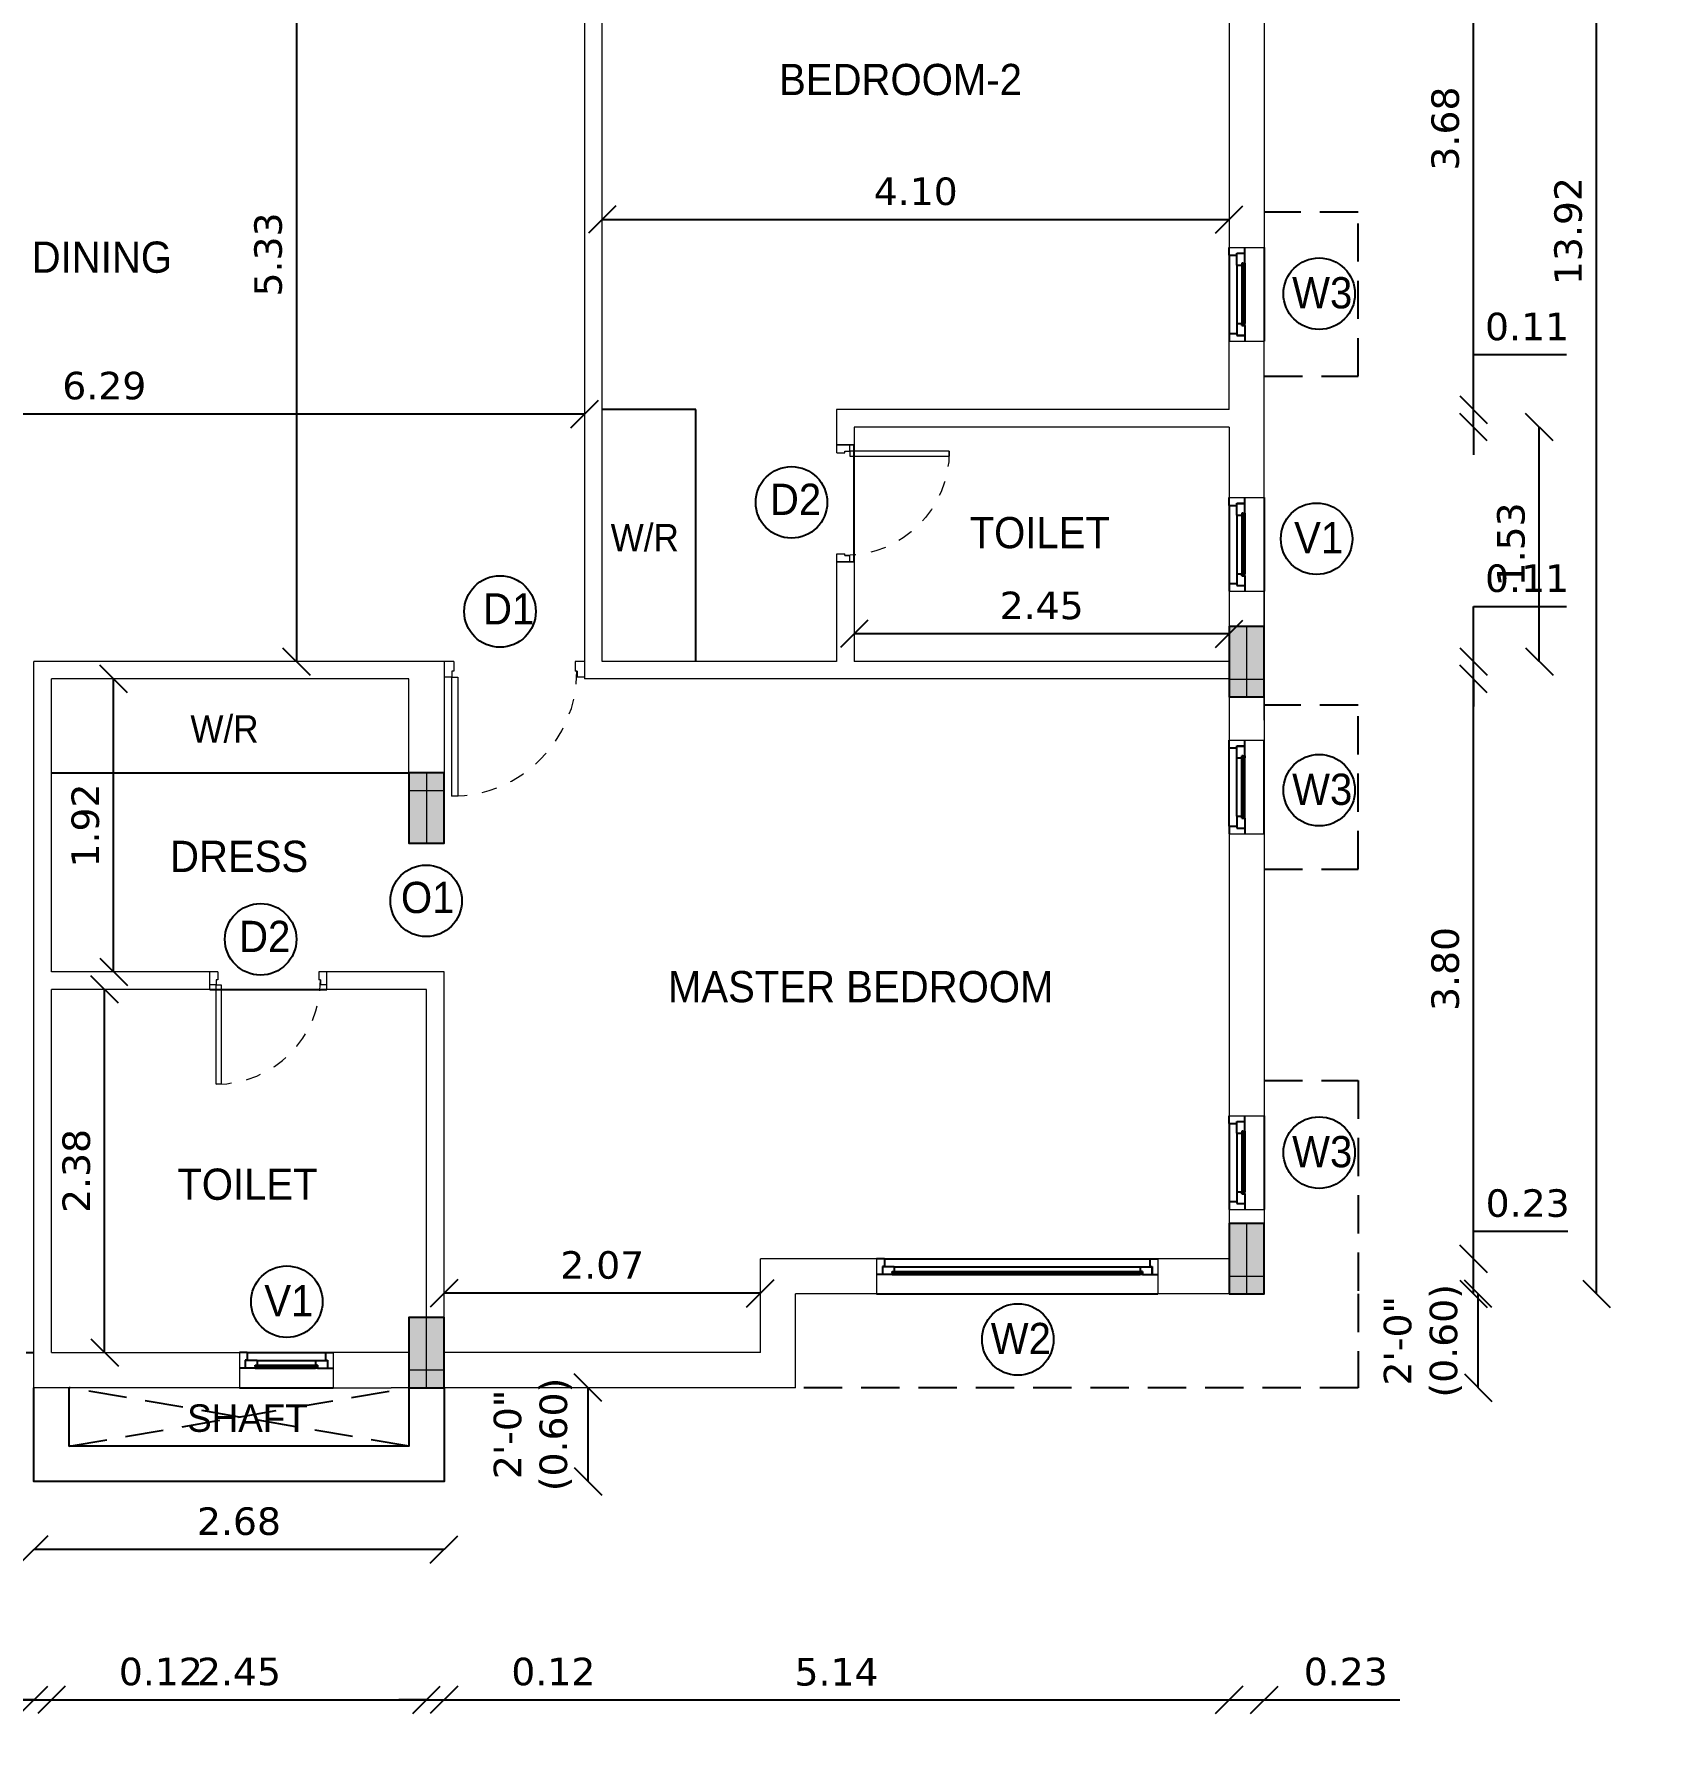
# Model space of a CAD drawing. Header units: metres. Extents: x 617 to 1370, y 693 to 852.
# Drawn here: x 1038.23 to 1048.8, y 823.65 to 834.76 of the extents above; entities that cross this region are included whole.
import ezdxf
from ezdxf.enums import TextEntityAlignment as Align

# ---------------------------------------------------------------- set-up
doc = ezdxf.new("R2010")
doc.units = ezdxf.units.M
doc.header["$MEASUREMENT"] = 0
doc.header["$PDMODE"] = 2
doc.header["$PDSIZE"] = 50
doc.linetypes.add('HIDDEN', pattern=[0.375, 0.25, -0.125])
doc.layers.get('0').update_dxf_attribs({"lineweight": 0})
doc.layers.get('Defpoints').update_dxf_attribs({"lineweight": 0})
for name, color, linetype in [('ABOVE', 250, 'HIDDEN'), ('col hat', 254, 'Continuous'), ('COLUMN', 2, 'Continuous'), ('F.COL', 5, 'Continuous'), ('I-FURN-SANITARY', 14, 'Continuous'), ('LEVEL', 40, 'Continuous'), ('RAILING', 251, 'Continuous'), ('ROOM TEXT SCH', 7, 'Continuous'), ('WIN TEXT', 7, 'Continuous'), ('window', 252, 'Continuous')]:
    doc.layers.add(name, color=color, linetype=linetype)
for name, color, linetype, lineweight in [('DOOR', 8, 'Continuous', 0), ('ED', 30, 'Continuous', 0), ('ROOM TEXT', 7, 'Continuous', 0), ('wall', 7, 'Continuous', 0)]:
    doc.layers.add(name, color=color, linetype=linetype, lineweight=lineweight)
doc.styles.get("Standard").update_dxf_attribs({"font": 'verdana.ttf', "height": 0.18})
doc.styles.add('UATEXT', font='GOTHIC.TTF')
doc.styles.add('USA TEXT', font='GOTHIC.TTF', dxfattribs={"width": 0.8})
doc.dimstyles.new('ED', dxfattribs={"dimscale": 0, "dimtxt": 0.18, "dimasz": 0.18, "dimexe": 0, "dimexo": 0, "dimgap": 0.09, "dimtad": 1, "dimtoh": 1, "dimzin": 3, "dimdsep": 46, "dimtxsty": 'Standard', "dimblk": 'OBLIQUE', "dimcen": 0.09, "dimse1": 1, "dimse2": 1, "dimclrd": 251, "dimclrt": 30, "dimadec": 0, "dimazin": 0, "dimtfac": 1, "dimtmove": 0, "dimatfit": 3, "dimldrblk": 'ARCHTICK', "dimfxl": 1, "dimtolj": 1, "dimtzin": 0, "dimarcsym": 0})

# ---------------------------------------------------------------- blocks, each defined once
blk = doc.blocks.new('VEN')
at = {"layer": 'window', "color": 252}
for p, q in [((-4, 10.53), (-4, 12)), ((-1.97, 10.53), (-4, 10.53)), ((-2, 10.5), (-4, 10.5)), ((-4, 8.02), (-4, 10.5)), ((-2, 7.5), (-2, 10.5)), ((-1.97, 10), (-1.97, 10.53)), ((0, 10), (-1.97, 10)), ((0, 10), (0, 12)), ((0, 10), (0, -10)), ((-3.23, 8.02), (-4, 8.02)), ((-3.5, 8), (-4, 8)), ((-4, 8), (-4, 7.5)), ((-3.5, 7.5), (-4, 7.5)), ((-3.5, 7.5), (-3.5, 8)), ((-3.23, 8.02), (-3.23, 7.5)), ((-2, 7.5), (-3.23, 7.5)), ((-3.5, -7.5), (-4, -7.5)), ((-4, -8), (-4, -7.5)), ((-3.5, -8), (-4, -8)), ((-4, -8.02), (-4, -10.5)), ((-3.23, -8.02), (-4, -8.02)), ((-3.5, -7.5), (-3.5, -8)), ((-3.49, -8), (-3.25, -8)), ((-2, -7.5), (-3.23, -7.5)), ((-3.23, -8.02), (-3.23, -7.5)), ((-2, -7.5), (-2, -10.5)), ((-2, -10.5), (-4, -10.5)), ((-4, -10.53), (-4, -12)), ((-1.97, -10.53), (-4, -10.53)), ((0, -10), (-1.97, -10)), ((-1.97, -10), (-1.97, -10.53)), ((0, -10), (0, -12))]:
    blk.add_line(p, q, dxfattribs=at)
at = {"layer": 'window', "color": 250}
for p, q in [((-4, 7.5), (-4, -7.5)), ((-2, 7.5), (-2, -7.5))]:
    blk.add_line(p, q, dxfattribs=at)
at = {"layer": 'window', "color": 4}
for p, q in [((-3.49, 8), (-3.49, -8)), ((-3.49, 8), (-3.25, 8)), ((-3.25, 8), (-3.25, -8))]:
    blk.add_line(p, q, dxfattribs=at)
blk = doc.blocks.new('door 3')
at = {"layer": 'DOOR', "color": 252}
for p, q in [((0, 36), (0, 33.54)), ((4, 36), (4, 34.04)), ((0, 33.54), (2.5, 33.54)), ((2.5, 34.04), (4, 34.04)), ((2.5, 34.04), (2.5, 33.54)), ((0, 2.5), (0, 0)), ((0, 2.5), (2.5, 2.5)), ((2.5, 2.5), (2.5, 2)), ((2.5, 2), (4, 2)), ((4, 2), (4, 0))]:
    blk.add_line(p, q, dxfattribs=at)
at = {"layer": 'DOOR'}
blk.add_lwpolyline([(34.54, 2), (4, 2), (4, 3.5), (34.54, 3.5)], close=True, dxfattribs=at)
at = {"layer": 'DOOR', "color": 233, "linetype": 'HIDDEN'}
blk.add_arc((2.5, 2), 32.03, 0, 90, dxfattribs=at)
blk = doc.blocks.new('A$C2E3D07F4')
at = {"layer": 'col hat'}
h = blk.add_hatch(color=256, dxfattribs=at)
h.paths.add_polyline_path([(-4.5, 0), (-9, 0), (-9, -4.5), (-4.5, -4.5)])
h.paths.add_polyline_path([(-4.5, -4.5), (0, -4.5), (0, 0), (-4.5, 0)])
h.paths.add_polyline_path([(-4.5, -18), (0, -18), (0, -4.5), (-4.5, -4.5)])
h.paths.add_polyline_path([(-4.5, -4.5), (-9, -4.5), (-9, -18), (-4.5, -18)])
at = {"layer": 'COLUMN', "linetype": 'ByBlock'}
blk.add_lwpolyline([(0, 0), (-9, 0), (-9, -18), (0, -18)], close=True, dxfattribs=at)
at = {"layer": 'Defpoints', "color": 1}
for p, q in [((-4.5, 0), (-4.5, -18)), ((-9, -4.5), (0, -4.5))]:
    blk.add_line(p, q, dxfattribs=at)
blk = doc.blocks.new('fc')
at = {"layer": 'F.COL'}
h = blk.add_hatch(color=256, dxfattribs=at)
h.paths.add_polyline_path([(-4.5, 9), (-18, 9), (-18, 4.5), (-4.5, 4.5)])
h.paths.add_polyline_path([(-4.5, 4.5), (-18, 4.5), (-18, 0), (-4.5, 0)])
h.paths.add_polyline_path([(0, 4.5), (-4.5, 4.5), (-4.5, 0), (0, 0)])
h.paths.add_polyline_path([(0, 9), (-4.5, 9), (-4.5, 4.5), (0, 4.5)])
at = {"layer": 'Defpoints', "color": 1}
for p, q in [((-4.5, 0), (-4.5, 9)), ((0, 4.5), (-18, 4.5))]:
    blk.add_line(p, q, dxfattribs=at)
at = {"layer": 'F.COL'}
blk.add_lwpolyline([(-18, 9), (-18, 0), (0, 0), (0, 9)], close=True, dxfattribs=at)
blk = doc.blocks.new('_Oblique')
at = {"color": 0, "linetype": 'ByBlock', "lineweight": -2}
blk.add_line((-0.5, -0.5), (0.5, 0.5), dxfattribs=at)
blk = doc.blocks.new('*D138')
at = {"layer": 'Defpoints', "color": 0}
for p in [(1038.232, 825.896), (1035.548, 825.283), (1038.232, 823.853)]:
    blk.add_point(p, dxfattribs=at)
at = {"layer": 'ED', "color": 251, "lineweight": -2}
blk.add_line((1035.548, 823.853), (1038.232, 823.853), dxfattribs=at)
at = {"layer": 'ED', "color": 251, "lineweight": -2, "xscale": 0.18, "yscale": 0.18, "zscale": 0.18, "rotation": 180}
blk.add_blockref('_Oblique', (1035.548, 823.853), dxfattribs=at)
at = {"layer": 'ED', "color": 251, "lineweight": -2, "xscale": 0.18, "yscale": 0.18, "zscale": 0.18}
blk.add_blockref('_Oblique', (1038.232, 823.853), dxfattribs=at)
at = {"layer": 'ED', "color": 30, "insert": (1036.89, 824.037), "char_height": 0.18, "attachment_point": 5}
blk.add_mtext('\\A1;2.68', dxfattribs=at)
blk = doc.blocks.new('_ArchTick')
at = {"color": 0, "const_width": 0.15}
blk.add_lwpolyline([(-0.5, -0.5), (0.5, 0.5)], dxfattribs=at)
blk = doc.blocks.new('*D139')
at = {"layer": 'Defpoints', "color": 0}
for p in [(1038.347, 826.126), (1038.232, 825.896), (1038.347, 823.853)]:
    blk.add_point(p, dxfattribs=at)
at = {"layer": 'ED', "color": 251, "lineweight": -2}
for p, q in [((1038.232, 823.853), (1038.052, 823.853)), ((1038.232, 823.853), (1038.347, 823.853)), ((1038.347, 823.853), (1039.416, 823.853))]:
    blk.add_line(p, q, dxfattribs=at)
at = {"layer": 'ED', "color": 251, "lineweight": -2, "xscale": 0.18, "yscale": 0.18, "zscale": 0.18}
blk.add_blockref('_Oblique', (1038.232, 823.853), dxfattribs=at)
at = {"layer": 'ED', "color": 251, "lineweight": -2, "xscale": 0.18, "yscale": 0.18, "zscale": 0.18, "rotation": 180}
blk.add_blockref('_Oblique', (1038.347, 823.853), dxfattribs=at)
at = {"layer": 'ED', "color": 30, "insert": (1039.062, 824.037), "char_height": 0.18, "attachment_point": 5}
blk.add_mtext('\\A1;0.12', dxfattribs=at)
blk = doc.blocks.new('*D140')
at = {"layer": 'Defpoints', "color": 0}
for p in [(1038.347, 826.126), (1040.8, 825.896), (1040.8, 823.853)]:
    blk.add_point(p, dxfattribs=at)
at = {"layer": 'ED', "color": 251, "lineweight": -2}
blk.add_line((1038.347, 823.853), (1040.8, 823.853), dxfattribs=at)
at = {"layer": 'ED', "color": 251, "lineweight": -2, "xscale": 0.18, "yscale": 0.18, "zscale": 0.18, "rotation": 180}
blk.add_blockref('_Oblique', (1038.347, 823.853), dxfattribs=at)
at = {"layer": 'ED', "color": 251, "lineweight": -2, "xscale": 0.18, "yscale": 0.18, "zscale": 0.18}
blk.add_blockref('_Oblique', (1040.8, 823.853), dxfattribs=at)
at = {"layer": 'ED', "color": 30, "insert": (1039.573, 824.037), "char_height": 0.18, "attachment_point": 5}
blk.add_mtext('\\A1;2.45', dxfattribs=at)
blk = doc.blocks.new('*D141')
at = {"layer": 'Defpoints', "color": 0}
for p in [(1040.8, 825.896), (1040.915, 825.896), (1040.915, 823.853)]:
    blk.add_point(p, dxfattribs=at)
at = {"layer": 'ED', "color": 251, "lineweight": -2}
for p, q in [((1040.8, 823.853), (1040.62, 823.853)), ((1040.8, 823.853), (1040.915, 823.853)), ((1040.915, 823.853), (1041.985, 823.853))]:
    blk.add_line(p, q, dxfattribs=at)
at = {"layer": 'ED', "color": 251, "lineweight": -2, "xscale": 0.18, "yscale": 0.18, "zscale": 0.18}
blk.add_blockref('_Oblique', (1040.8, 823.853), dxfattribs=at)
at = {"layer": 'ED', "color": 251, "lineweight": -2, "xscale": 0.18, "yscale": 0.18, "zscale": 0.18, "rotation": 180}
blk.add_blockref('_Oblique', (1040.915, 823.853), dxfattribs=at)
at = {"layer": 'ED', "color": 30, "insert": (1041.63, 824.037), "char_height": 0.18, "attachment_point": 5}
blk.add_mtext('\\A1;0.12', dxfattribs=at)
blk = doc.blocks.new('*D142')
at = {"layer": 'Defpoints', "color": 0}
for p in [(1046.052, 826.51), (1040.915, 825.896), (1046.052, 823.853)]:
    blk.add_point(p, dxfattribs=at)
at = {"layer": 'ED', "color": 251, "lineweight": -2}
blk.add_line((1040.915, 823.853), (1046.052, 823.853), dxfattribs=at)
at = {"layer": 'ED', "color": 251, "lineweight": -2, "xscale": 0.18, "yscale": 0.18, "zscale": 0.18, "rotation": 180}
blk.add_blockref('_Oblique', (1040.915, 823.853), dxfattribs=at)
at = {"layer": 'ED', "color": 251, "lineweight": -2, "xscale": 0.18, "yscale": 0.18, "zscale": 0.18}
blk.add_blockref('_Oblique', (1046.052, 823.853), dxfattribs=at)
at = {"layer": 'ED', "color": 30, "insert": (1043.483, 824.035), "char_height": 0.18, "attachment_point": 5}
blk.add_mtext('\\A1;5.14', dxfattribs=at)
blk = doc.blocks.new('*D143')
at = {"layer": 'Defpoints', "color": 0}
for p in [(1046.052, 826.51), (1046.282, 826.51), (1046.282, 823.853)]:
    blk.add_point(p, dxfattribs=at)
at = {"layer": 'ED', "color": 251, "lineweight": -2}
for p, q in [((1046.052, 823.853), (1046.282, 823.853)), ((1046.282, 823.853), (1047.169, 823.853))]:
    blk.add_line(p, q, dxfattribs=at)
at = {"layer": 'ED', "color": 251, "lineweight": -2, "xscale": 0.18, "yscale": 0.18, "zscale": 0.18, "rotation": 180}
blk.add_blockref('_Oblique', (1046.052, 823.853), dxfattribs=at)
at = {"layer": 'ED', "color": 251, "lineweight": -2, "xscale": 0.18, "yscale": 0.18, "zscale": 0.18}
blk.add_blockref('_Oblique', (1046.282, 823.853), dxfattribs=at)
at = {"layer": 'ED', "color": 30, "insert": (1046.815, 824.037), "char_height": 0.18, "attachment_point": 5}
blk.add_mtext('\\A1;0.23', dxfattribs=at)
blk = doc.blocks.new('*D144')
at = {"layer": 'Defpoints', "color": 0}
for p in [(1038.232, 825.283), (1040.915, 825.283), (1038.232, 824.837)]:
    blk.add_point(p, dxfattribs=at)
at = {"layer": 'ED', "color": 251, "lineweight": -2}
blk.add_line((1040.915, 824.837), (1038.232, 824.837), dxfattribs=at)
at = {"layer": 'ED', "color": 251, "lineweight": -2, "xscale": 0.18, "yscale": 0.18, "zscale": 0.18, "rotation": 180}
blk.add_blockref('_Oblique', (1038.232, 824.837), dxfattribs=at)
at = {"layer": 'ED', "color": 251, "lineweight": -2, "xscale": 0.18, "yscale": 0.18, "zscale": 0.18}
blk.add_blockref('_Oblique', (1040.915, 824.837), dxfattribs=at)
at = {"layer": 'ED', "color": 30, "insert": (1039.573, 825.021), "char_height": 0.18, "attachment_point": 5}
blk.add_mtext('\\A1;2.68', dxfattribs=at)
blk = doc.blocks.new('*D145')
at = {"layer": 'Defpoints', "color": 0}
for p in [(1040.915, 825.896), (1041.857, 825.896), (1040.915, 825.283)]:
    blk.add_point(p, dxfattribs=at)
at = {"layer": 'ED', "color": 251, "lineweight": -2}
blk.add_line((1041.857, 825.283), (1041.857, 825.896), dxfattribs=at)
at = {"layer": 'ED', "color": 251, "lineweight": -2, "xscale": 0.18, "yscale": 0.18, "zscale": 0.18}
for p, rotation in [((1041.857, 825.896), 90), ((1041.857, 825.283), 270)]:
    blk.add_blockref('_Oblique', p, dxfattribs=dict(at, rotation=rotation))
at = {"layer": 'ED', "color": 30, "insert": (1041.496, 825.59), "char_height": 0.18, "attachment_point": 5, "rotation": 90}
blk.add_mtext('\\A1;2\'-0"\\P(0.60)  ', dxfattribs=at)
blk = doc.blocks.new('*D146')
at = {"layer": 'Defpoints', "color": 0}
for p in [(1040.915, 826.74), (1042.985, 826.74), (1040.915, 826.514)]:
    blk.add_point(p, dxfattribs=at)
at = {"layer": 'ED', "color": 251, "lineweight": -2}
blk.add_line((1042.985, 826.514), (1040.915, 826.514), dxfattribs=at)
at = {"layer": 'ED', "color": 251, "lineweight": -2, "xscale": 0.18, "yscale": 0.18, "zscale": 0.18, "rotation": 180}
blk.add_blockref('_Oblique', (1040.915, 826.514), dxfattribs=at)
at = {"layer": 'ED', "color": 251, "lineweight": -2, "xscale": 0.18, "yscale": 0.18, "zscale": 0.18}
blk.add_blockref('_Oblique', (1042.985, 826.514), dxfattribs=at)
at = {"layer": 'ED', "color": 30, "insert": (1041.95, 826.698), "char_height": 0.18, "attachment_point": 5}
blk.add_mtext('\\A1;2.07', dxfattribs=at)
blk = doc.blocks.new('*D152')
at = {"layer": 'Defpoints', "color": 0}
for p in [(1046.052, 826.74), (1047.651, 826.74), (1046.282, 826.51)]:
    blk.add_point(p, dxfattribs=at)
at = {"layer": 'ED', "color": 251, "lineweight": -2}
for p, q in [((1047.651, 826.74), (1047.651, 826.92)), ((1047.651, 826.92), (1048.268, 826.92)), ((1047.651, 826.51), (1047.651, 826.74))]:
    blk.add_line(p, q, dxfattribs=at)
at = {"layer": 'ED', "color": 251, "lineweight": -2, "xscale": 0.18, "yscale": 0.18, "zscale": 0.18}
for p, rotation in [((1047.651, 826.74), 90), ((1047.651, 826.51), 270)]:
    blk.add_blockref('_Oblique', p, dxfattribs=dict(at, rotation=rotation))
at = {"layer": 'ED', "color": 30, "insert": (1048.005, 827.103), "char_height": 0.18, "attachment_point": 5}
blk.add_mtext('\\A1;0.23', dxfattribs=at)
blk = doc.blocks.new('*D153')
at = {"layer": 'Defpoints', "color": 0}
for p in [(1046.052, 830.535), (1047.651, 830.535), (1046.052, 826.74)]:
    blk.add_point(p, dxfattribs=at)
at = {"layer": 'ED', "color": 251, "lineweight": -2}
blk.add_line((1047.651, 826.74), (1047.651, 830.535), dxfattribs=at)
at = {"layer": 'ED', "color": 251, "lineweight": -2, "xscale": 0.18, "yscale": 0.18, "zscale": 0.18}
for p, rotation in [((1047.651, 830.535), 90), ((1047.651, 826.74), 270)]:
    blk.add_blockref('_Oblique', p, dxfattribs=dict(at, rotation=rotation))
at = {"layer": 'ED', "color": 30, "insert": (1047.467, 828.637), "char_height": 0.18, "attachment_point": 5, "rotation": 90}
blk.add_mtext('\\A1;3.80', dxfattribs=at)
blk = doc.blocks.new('*D154')
at = {"layer": 'Defpoints', "color": 0}
for p in [(1046.052, 830.65), (1047.651, 830.65), (1046.052, 830.535)]:
    blk.add_point(p, dxfattribs=at)
at = {"layer": 'ED', "color": 251, "lineweight": -2}
for p, q in [((1047.651, 830.65), (1047.651, 831.01)), ((1047.651, 831.01), (1048.26, 831.01)), ((1047.651, 830.535), (1047.651, 830.65)), ((1047.651, 830.535), (1047.651, 830.355))]:
    blk.add_line(p, q, dxfattribs=at)
at = {"layer": 'ED', "color": 251, "lineweight": -2, "xscale": 0.18, "yscale": 0.18, "zscale": 0.18}
for p, rotation in [((1047.651, 830.65), 270), ((1047.651, 830.535), 90)]:
    blk.add_blockref('_Oblique', p, dxfattribs=dict(at, rotation=rotation))
at = {"layer": 'ED', "color": 30, "insert": (1048.001, 831.193), "char_height": 0.18, "attachment_point": 5}
blk.add_mtext('\\A1;0.11', dxfattribs=at)
blk = doc.blocks.new('*D155')
at = {"layer": 'Defpoints', "color": 0}
for p in [(1046.052, 832.183), (1048.081, 832.183), (1046.052, 830.65)]:
    blk.add_point(p, dxfattribs=at)
at = {"layer": 'ED', "color": 251, "lineweight": -2}
blk.add_line((1048.081, 830.65), (1048.081, 832.183), dxfattribs=at)
at = {"layer": 'ED', "color": 251, "lineweight": -2, "xscale": 0.18, "yscale": 0.18, "zscale": 0.18}
for p, rotation in [((1048.081, 832.183), 90), ((1048.081, 830.65), 270)]:
    blk.add_blockref('_Oblique', p, dxfattribs=dict(at, rotation=rotation))
at = {"layer": 'ED', "color": 30, "insert": (1047.897, 831.416), "char_height": 0.18, "attachment_point": 5, "rotation": 90}
blk.add_mtext('\\A1;1.53', dxfattribs=at)
blk = doc.blocks.new('*D156')
at = {"layer": 'Defpoints', "color": 0}
for p in [(1046.052, 832.298), (1047.651, 832.298), (1046.052, 832.183)]:
    blk.add_point(p, dxfattribs=at)
at = {"layer": 'ED', "color": 251, "lineweight": -2}
for p, q in [((1047.651, 832.298), (1047.651, 832.658)), ((1047.651, 832.658), (1048.26, 832.658)), ((1047.651, 832.183), (1047.651, 832.298)), ((1047.651, 832.183), (1047.651, 832.003))]:
    blk.add_line(p, q, dxfattribs=at)
at = {"layer": 'ED', "color": 251, "lineweight": -2, "xscale": 0.18, "yscale": 0.18, "zscale": 0.18}
for p, rotation in [((1047.651, 832.298), 270), ((1047.651, 832.183), 90)]:
    blk.add_blockref('_Oblique', p, dxfattribs=dict(at, rotation=rotation))
at = {"layer": 'ED', "color": 30, "insert": (1048.001, 832.841), "char_height": 0.18, "attachment_point": 5}
blk.add_mtext('\\A1;0.11', dxfattribs=at)
blk = doc.blocks.new('*D157')
at = {"layer": 'Defpoints', "color": 0}
for p in [(1046.052, 835.978), (1047.651, 835.978), (1046.052, 832.298)]:
    blk.add_point(p, dxfattribs=at)
at = {"layer": 'ED', "color": 251, "lineweight": -2}
blk.add_line((1047.651, 832.298), (1047.651, 835.978), dxfattribs=at)
at = {"layer": 'ED', "color": 251, "lineweight": -2, "xscale": 0.18, "yscale": 0.18, "zscale": 0.18}
for p, rotation in [((1047.651, 835.978), 90), ((1047.651, 832.298), 270)]:
    blk.add_blockref('_Oblique', p, dxfattribs=dict(at, rotation=rotation))
at = {"layer": 'ED', "color": 30, "insert": (1047.467, 834.138), "char_height": 0.18, "attachment_point": 5, "rotation": 90}
blk.add_mtext('\\A1;3.68', dxfattribs=at)
blk = doc.blocks.new('*D28')
at = {"layer": 'Defpoints', "color": 0}
for p in [(1047.651, 840.425), (1048.455, 840.425), (1047.651, 826.51)]:
    blk.add_point(p, dxfattribs=at)
at = {"layer": 'ED', "color": 251, "lineweight": -2}
blk.add_line((1048.455, 826.51), (1048.455, 840.425), dxfattribs=at)
at = {"layer": 'ED', "color": 251, "lineweight": -2, "xscale": 0.18, "yscale": 0.18, "zscale": 0.18}
for p, rotation in [((1048.455, 840.425), 90), ((1048.455, 826.51), 270)]:
    blk.add_blockref('_Oblique', p, dxfattribs=dict(at, rotation=rotation))
at = {"layer": 'ED', "color": 30, "insert": (1048.271, 833.467), "char_height": 0.18, "attachment_point": 5, "rotation": 90}
blk.add_mtext('\\A1;13.92', dxfattribs=at)
blk = doc.blocks.new('*D163')
at = {"layer": 'Defpoints', "color": 0}
for p in [(1043.598, 830.831), (1043.598, 830.65), (1046.052, 830.65)]:
    blk.add_point(p, dxfattribs=at)
at = {"layer": 'ED', "color": 251, "lineweight": -2}
blk.add_line((1046.052, 830.831), (1043.598, 830.831), dxfattribs=at)
at = {"layer": 'ED', "color": 251, "lineweight": -2, "xscale": 0.18, "yscale": 0.18, "zscale": 0.18, "rotation": 180}
blk.add_blockref('_Oblique', (1043.598, 830.831), dxfattribs=at)
at = {"layer": 'ED', "color": 251, "lineweight": -2, "xscale": 0.18, "yscale": 0.18, "zscale": 0.18}
blk.add_blockref('_Oblique', (1046.052, 830.831), dxfattribs=at)
at = {"layer": 'ED', "color": 30, "insert": (1044.825, 831.015), "char_height": 0.18, "attachment_point": 5}
blk.add_mtext('\\A1;2.45', dxfattribs=at)
blk = doc.blocks.new('*D164')
at = {"layer": 'Defpoints', "color": 0}
for p in [(1041.835, 832.27), (1035.548, 832.221), (1041.835, 832.221)]:
    blk.add_point(p, dxfattribs=at)
at = {"layer": 'ED', "color": 251, "lineweight": -2}
blk.add_line((1035.548, 832.27), (1041.835, 832.27), dxfattribs=at)
at = {"layer": 'ED', "color": 251, "lineweight": -2, "xscale": 0.18, "yscale": 0.18, "zscale": 0.18, "rotation": 180}
blk.add_blockref('_Oblique', (1035.548, 832.27), dxfattribs=at)
at = {"layer": 'ED', "color": 251, "lineweight": -2, "xscale": 0.18, "yscale": 0.18, "zscale": 0.18}
blk.add_blockref('_Oblique', (1041.835, 832.27), dxfattribs=at)
at = {"layer": 'ED', "color": 30, "insert": (1038.692, 832.454), "char_height": 0.18, "attachment_point": 5}
blk.add_mtext('\\A1;6.29', dxfattribs=at)
blk = doc.blocks.new('*D214')
at = {"layer": 'Defpoints', "color": 0}
for p in [(1046.052, 833.543), (1046.052, 833.053), (1041.95, 833.034)]:
    blk.add_point(p, dxfattribs=at)
at = {"layer": 'ED', "color": 251, "lineweight": -2}
blk.add_line((1041.95, 833.543), (1046.052, 833.543), dxfattribs=at)
at = {"layer": 'ED', "color": 251, "lineweight": -2, "xscale": 0.18, "yscale": 0.18, "zscale": 0.18, "rotation": 180}
blk.add_blockref('_Oblique', (1041.95, 833.543), dxfattribs=at)
at = {"layer": 'ED', "color": 251, "lineweight": -2, "xscale": 0.18, "yscale": 0.18, "zscale": 0.18}
blk.add_blockref('_Oblique', (1046.052, 833.543), dxfattribs=at)
at = {"layer": 'ED', "color": 30, "insert": (1044.001, 833.726), "char_height": 0.18, "attachment_point": 5}
blk.add_mtext('\\A1;4.10', dxfattribs=at)
blk = doc.blocks.new('*D218')
at = {"layer": 'Defpoints', "color": 0}
for p in [(1040.187, 835.978), (1039.949, 830.65), (1040.187, 830.65)]:
    blk.add_point(p, dxfattribs=at)
at = {"layer": 'ED', "color": 251, "lineweight": -2}
blk.add_line((1039.949, 835.978), (1039.949, 830.65), dxfattribs=at)
at = {"layer": 'ED', "color": 251, "lineweight": -2, "xscale": 0.18, "yscale": 0.18, "zscale": 0.18}
for p, rotation in [((1039.949, 835.978), 90), ((1039.949, 830.65), 270)]:
    blk.add_blockref('_Oblique', p, dxfattribs=dict(at, rotation=rotation))
at = {"layer": 'ED', "color": 30, "insert": (1039.765, 833.314), "char_height": 0.18, "attachment_point": 5, "rotation": 90}
blk.add_mtext('\\A1;5.33', dxfattribs=at)
blk = doc.blocks.new('*D221')
at = {"layer": 'Defpoints', "color": 0}
for p in [(1038.347, 828.503), (1038.694, 828.503), (1038.347, 826.126)]:
    blk.add_point(p, dxfattribs=at)
at = {"layer": 'ED', "color": 251, "lineweight": -2}
blk.add_line((1038.694, 826.126), (1038.694, 828.503), dxfattribs=at)
at = {"layer": 'ED', "color": 251, "lineweight": -2, "xscale": 0.18, "yscale": 0.18, "zscale": 0.18}
for p, rotation in [((1038.694, 828.503), 90), ((1038.694, 826.126), 270)]:
    blk.add_blockref('_Oblique', p, dxfattribs=dict(at, rotation=rotation))
at = {"layer": 'ED', "color": 30, "insert": (1038.51, 827.315), "char_height": 0.18, "attachment_point": 5, "rotation": 90}
blk.add_mtext('\\A1;2.38', dxfattribs=at)
blk = doc.blocks.new('*D222')
at = {"layer": 'Defpoints', "color": 0}
for p in [(1038.347, 830.535), (1038.753, 830.535), (1038.347, 828.618)]:
    blk.add_point(p, dxfattribs=at)
at = {"layer": 'ED', "color": 251, "lineweight": -2}
blk.add_line((1038.753, 828.618), (1038.753, 830.535), dxfattribs=at)
at = {"layer": 'ED', "color": 251, "lineweight": -2, "xscale": 0.18, "yscale": 0.18, "zscale": 0.18}
for p, rotation in [((1038.753, 830.535), 90), ((1038.753, 828.618), 270)]:
    blk.add_blockref('_Oblique', p, dxfattribs=dict(at, rotation=rotation))
at = {"layer": 'ED', "color": 30, "insert": (1038.569, 829.576), "char_height": 0.18, "attachment_point": 5, "rotation": 90}
blk.add_mtext('\\A1;1.92', dxfattribs=at)
blk = doc.blocks.new('*D65')
at = {"layer": 'Defpoints', "color": 0}
for p in [(1046.787, 826.51), (1047.681, 826.51), (1075.707, 825.896)]:
    blk.add_point(p, dxfattribs=at)
at = {"layer": 'ED', "color": 251, "lineweight": -2}
blk.add_line((1047.681, 825.896), (1047.681, 826.51), dxfattribs=at)
at = {"layer": 'ED', "color": 251, "lineweight": -2, "xscale": 0.18, "yscale": 0.18, "zscale": 0.18}
for p, rotation in [((1047.681, 826.51), 90), ((1047.681, 825.896), 270)]:
    blk.add_blockref('_Oblique', p, dxfattribs=dict(at, rotation=rotation))
at = {"layer": 'ED', "color": 30, "insert": (1047.32, 826.203), "char_height": 0.18, "attachment_point": 5, "rotation": 90}
blk.add_mtext('\\A1;2\'-0"\\P(0.60) ', dxfattribs=at)

msp = doc.modelspace()

# ---------------------------------------------------------------- linework, layer by layer
at = {"color": 2}
msp.add_circle((1034.053, 829.959), 22.5, dxfattribs=at)
at = {"layer": 'ABOVE'}
for p, q in [((1038.462, 825.513), (1040.685, 825.896)), ((1040.685, 825.513), (1038.462, 825.896))]:
    msp.add_line(p, q, dxfattribs=at)
for points in [[(1046.282, 832.517), (1046.895, 832.517), (1046.895, 833.59), (1046.282, 833.59)], [(1046.282, 829.291), (1046.895, 829.291), (1046.895, 830.364), (1046.282, 830.364)], [(1046.282, 827.906), (1046.895, 827.906), (1046.895, 826.51), (1046.895, 825.896), (1043.215, 825.896)]]:
    msp.add_lwpolyline(points, dxfattribs=at)
at = {"layer": 'I-FURN-SANITARY'}
msp.add_line((1038.347, 829.921), (1040.685, 829.921), dxfattribs=at)
at = {"layer": 'LEVEL', "color": 56}
for p, q in [((1043.598, 831.301), (1043.598, 832.068)), ((1039.382, 828.503), (1040.148, 828.503))]:
    msp.add_line(p, q, dxfattribs=at)
at = {"layer": 'RAILING'}
for p, q in [((1042.563, 832.298), (1041.95, 832.298)), ((1042.563, 830.65), (1042.563, 832.298))]:
    msp.add_line(p, q, dxfattribs=at)
at = {"layer": 'wall', "color": 1}
for p, q in [((1041.835, 834.943), (1041.835, 830.535)), ((1041.95, 830.65), (1041.95, 834.943)), ((1046.052, 835.031), (1046.052, 833.36)), ((1046.282, 835.031), (1046.282, 833.36)), ((1046.052, 833.36), (1046.282, 833.36)), ((1046.052, 832.747), (1046.282, 832.747)), ((1046.052, 832.298), (1046.052, 832.747)), ((1046.282, 831.723), (1046.282, 832.747)), ((1043.483, 832.298), (1043.483, 832.068)), ((1046.052, 832.298), (1043.483, 832.298)), ((1046.052, 832.183), (1043.598, 832.183)), ((1043.598, 832.183), (1043.598, 832.068)), ((1046.052, 832.183), (1046.052, 830.65)), ((1043.598, 832.068), (1043.483, 832.068)), ((1043.483, 832.068), (1043.483, 832.068)), ((1043.485, 832.068), (1043.598, 832.068)), ((1046.052, 831.723), (1046.282, 831.723)), ((1043.483, 831.301), (1043.483, 830.65)), ((1043.598, 831.301), (1043.483, 831.301)), ((1043.485, 831.301), (1043.598, 831.301)), ((1043.485, 831.301), (1043.598, 831.301)), ((1043.598, 831.301), (1043.598, 830.65)), ((1046.052, 831.109), (1046.282, 831.109)), ((1046.282, 830.266), (1046.282, 831.109)), ((1046.282, 831.109), (1046.282, 830.134)), ((1038.232, 825.896), (1038.232, 830.65)), ((1040.915, 830.65), (1038.232, 830.65)), ((1040.915, 830.65), (1040.915, 829.921)), ((1043.483, 830.65), (1041.95, 830.65)), ((1046.052, 830.65), (1043.598, 830.65)), ((1045.132, 830.649), (1045.132, 830.649)), ((1038.347, 828.618), (1038.347, 830.535)), ((1040.685, 830.535), (1038.347, 830.535)), ((1040.685, 829.921), (1040.685, 830.535)), ((1046.052, 830.535), (1041.835, 830.535)), ((1046.052, 830.535), (1046.052, 830.134)), ((1046.052, 830.134), (1046.282, 830.134)), ((1046.052, 829.521), (1046.052, 827.676)), ((1046.052, 829.521), (1046.282, 829.521)), ((1046.282, 829.521), (1046.282, 827.676)), ((1039.382, 828.618), (1038.347, 828.618)), ((1039.382, 828.503), (1039.382, 828.618)), ((1040.915, 828.618), (1040.148, 828.618)), ((1040.148, 828.503), (1040.148, 828.618)), ((1040.915, 826.126), (1040.915, 828.618)), ((1038.347, 826.126), (1038.347, 828.503)), ((1039.382, 828.503), (1038.347, 828.503)), ((1040.8, 828.503), (1040.148, 828.503)), ((1040.8, 826.126), (1040.8, 828.503)), ((1046.052, 827.676), (1046.282, 827.676)), ((1046.052, 827.063), (1046.052, 826.74)), ((1046.052, 827.063), (1046.282, 827.063)), ((1046.282, 827.063), (1046.282, 826.51)), ((1043.745, 826.74), (1042.985, 826.74)), ((1042.985, 826.126), (1042.985, 826.74)), ((1043.745, 826.74), (1043.745, 826.51)), ((1046.052, 826.74), (1045.585, 826.74)), ((1045.585, 826.74), (1045.585, 826.51)), ((1043.215, 825.896), (1043.215, 826.51)), ((1043.745, 826.51), (1043.215, 826.51)), ((1046.282, 826.51), (1045.585, 826.51)), ((1038.347, 826.126), (1039.576, 826.126)), ((1039.576, 826.126), (1039.576, 825.896)), ((1040.685, 826.126), (1040.19, 826.126)), ((1040.19, 826.126), (1040.19, 825.896)), ((1042.985, 826.126), (1040.915, 826.126)), ((1039.576, 825.896), (1038.232, 825.896)), ((1040.19, 825.896), (1040.57, 825.896)), ((1043.215, 825.896), (1040.57, 825.896))]:
    msp.add_line(p, q, dxfattribs=at)
at = {"layer": 'WIN TEXT', "color": 8}
for centre in [(1046.641, 833.057), (1043.188, 831.691), (1046.624, 831.453), (1041.281, 830.977), (1046.641, 829.807), (1040.798, 829.083), (1039.715, 828.831), (1046.641, 827.435), (1039.886, 826.459), (1044.669, 826.212)]:
    msp.add_circle(centre, 0.234, dxfattribs=at)
at = {"layer": 'window', "color": 252}
for p, q in [((1046.282, 833.36), (1046.282, 832.747)), ((1046.282, 831.723), (1046.282, 831.109)), ((1046.282, 829.521), (1046.282, 830.134)), ((1046.282, 827.676), (1046.282, 827.063)), ((1043.796, 826.74), (1043.745, 826.74)), ((1043.796, 826.74), (1045.534, 826.74)), ((1043.796, 826.74), (1043.796, 826.689)), ((1045.534, 826.74), (1045.534, 826.689)), ((1045.534, 826.74), (1045.585, 826.74)), ((1043.783, 826.637), (1043.745, 826.637)), ((1043.783, 826.689), (1043.783, 826.637)), ((1043.796, 826.689), (1043.783, 826.689)), ((1043.784, 826.688), (1043.784, 826.637)), ((1043.86, 826.688), (1043.784, 826.688)), ((1043.847, 826.637), (1043.784, 826.637)), ((1043.847, 826.657), (1043.847, 826.637)), ((1043.847, 826.657), (1043.86, 826.657)), ((1043.847, 826.65), (1043.847, 826.637)), ((1043.86, 826.65), (1043.847, 826.65)), ((1043.847, 826.637), (1043.86, 826.637)), ((1043.86, 826.688), (1043.86, 826.657)), ((1043.86, 826.65), (1043.86, 826.637)), ((1045.47, 826.688), (1045.547, 826.688)), ((1045.47, 826.688), (1045.47, 826.657)), ((1045.484, 826.657), (1045.47, 826.657)), ((1045.47, 826.65), (1045.483, 826.65)), ((1045.47, 826.65), (1045.47, 826.637)), ((1045.483, 826.637), (1045.47, 826.637)), ((1045.483, 826.65), (1045.483, 826.657)), ((1045.483, 826.65), (1045.483, 826.637)), ((1045.484, 826.657), (1045.484, 826.637)), ((1045.484, 826.637), (1045.547, 826.637)), ((1045.534, 826.689), (1045.548, 826.689)), ((1045.547, 826.688), (1045.547, 826.637)), ((1045.548, 826.689), (1045.548, 826.637)), ((1045.548, 826.637), (1045.585, 826.637)), ((1043.745, 826.51), (1045.585, 826.51)), ((1038.181, 826.126), (1038.232, 826.126)), ((1039.576, 825.896), (1040.19, 825.896))]:
    msp.add_line(p, q, dxfattribs=at)
at = {"layer": 'window', "color": 4}
for p, q in [((1043.847, 826.657), (1045.483, 826.657)), ((1043.847, 826.65), (1043.847, 826.657)), ((1043.847, 826.65), (1045.483, 826.65))]:
    msp.add_line(p, q, dxfattribs=at)
at = {"layer": 'window', "color": 250}
for p, q in [((1043.86, 826.688), (1045.47, 826.688)), ((1043.86, 826.637), (1045.47, 826.637))]:
    msp.add_line(p, q, dxfattribs=at)
at = {"layer": 'window', "color": 252}
for points in [[(1040.915, 825.896), (1040.915, 825.283), (1038.232, 825.283), (1038.232, 825.896)], [(1040.685, 825.896), (1040.685, 825.513), (1038.462, 825.513), (1038.462, 825.896)]]:
    msp.add_lwpolyline(points, dxfattribs=at)

# ---------------------------------------------------------------- block references
at = {"layer": 'COLUMN', "linetype": 'ByBlock', "xscale": 0.0255555555555556, "yscale": 0.0255555555555556, "zscale": 0.0255555555555556}
msp.add_blockref('A$C2E3D07F4', (1040.915, 829.921), dxfattribs=at)
at = {"layer": 'COLUMN', "linetype": 'ByBlock', "xscale": 0.0255555555555556, "yscale": 0.0255555555555556, "zscale": 0.0255555555555556, "rotation": 180}
for p in [(1046.052, 826.51), (1040.685, 825.896)]:
    msp.add_blockref('A$C2E3D07F4', p, dxfattribs=at)
at = {"layer": 'DOOR'}
for p, xscale, yscale, zscale, rotation in [((1043.485, 832.068), -0.0212962963073288, 0.0212962963073288, 0.0212962963074528, 180), ((1040.915, 830.65), 0.0255555555555556, 0.0255555555555556, 0.0255555555555556, 270), ((1039.382, 828.618), 0.0212962963073288, 0.0212962963073288, 0.0212962963073288, 270)]:
    msp.add_blockref('door 3', p, dxfattribs=dict(at, xscale=xscale, yscale=yscale, zscale=zscale, rotation=rotation))
at = {"layer": 'F.COL', "xscale": 0.0255555555555556, "yscale": 0.0255555555555556, "zscale": 0.0255555555555556, "rotation": 270}
msp.add_blockref('fc', (1046.052, 830.419), dxfattribs=at)
at = {"layer": 'window', "color": 14, "xscale": -0.0255555555555556, "yscale": 0.0255555555555556, "zscale": 0.0255555555555556}
for p in [(1046.052, 833.053), (1046.052, 831.416), (1046.052, 827.37)]:
    msp.add_blockref('VEN', p, dxfattribs=at)
at = {"layer": 'window', "color": 14, "xscale": 0.0255555555555556, "yscale": 0.0255555555555556, "zscale": 0.0255555555555556}
for p, rotation in [((1046.052, 829.828), 180), ((1039.883, 826.126), 90)]:
    msp.add_blockref('VEN', p, dxfattribs=dict(at, rotation=rotation))

# ---------------------------------------------------------------- texts
at = {"layer": 'ROOM TEXT', "style": 'UATEXT'}
msp.add_text('SHAFT', height=0.18, dxfattribs=at).set_placement((1039.234, 825.607))
at = {"layer": 'ROOM TEXT SCH', "color": 7, "style": 'USA TEXT', "width": 0.96}
for s, height, p in [('BEDROOM-2', 0.2044, (1043.107, 834.357)), ('W3', 0.2044, (1046.464, 832.961)), ('D2', 0.2044, (1043.047, 831.609)), ('W/R', 0.1789, (1042.005, 831.371)), ('V1', 0.2044, (1046.477, 831.358)), ('D1', 0.2044, (1041.17, 830.892)), ('W/R', 0.1789, (1039.255, 830.119)), ('W3', 0.2044, (1046.464, 829.711)), ('O1', 0.2044, (1040.633, 829.003)), ('D2', 0.2044, (1039.574, 828.748)), ('W3', 0.2044, (1046.464, 827.339)), ('V1', 0.2044, (1039.739, 826.363)), ('W2', 0.2044, (1044.492, 826.116))]:
    msp.add_text(s, height=height, dxfattribs=at).set_placement(p)
for s, height, p in [('DINING', 0.2044, (1038.676, 833.194)), ('TOILET', 0.2044, (1044.813, 831.391)), ('DRESS', 0.2044, (1039.574, 829.272)), ('MASTER BEDROOM', 0.20444, (1043.641, 828.419)), ('TOILET', 0.2044, (1039.629, 827.126))]:
    msp.add_text(s, height=height, dxfattribs=at).set_placement(p, align=Align.CENTER)

# ---------------------------------------------------------------- dimensions: what is measured, and where the dimension line sits
at = {"layer": 'ED'}
for base, p1, p2, picture, middle in [((1048.454626168, 840.424601421), (1047.651157727, 826.509601419), (1047.651157727, 840.424601421), '*D28', (1048.270878686, 833.46710142)), ((1039.949, 830.65), (1040.187, 835.978), (1040.187, 830.65), '*D218', (1039.765, 833.314)), ((1047.651, 835.978), (1046.052, 832.298), (1046.052, 835.978), '*D157', (1047.467, 834.138)), ((1047.6512, 832.2977), (1046.0517, 832.1829), (1046.0516, 832.2977), '*D156', (1048.0008, 832.8414)), ((1047.65116, 830.64956), (1046.05172, 830.5346), (1046.05172, 830.64956), '*D154', (1048.00082, 831.19325)), ((1038.753, 830.535), (1038.347, 828.618), (1038.347, 830.535), '*D222', (1038.569, 829.576)), ((1047.651157727, 830.534601419), (1046.05172087, 826.739601419), (1046.05172087, 830.534601419), '*D153', (1047.467047586, 828.637101419)), ((1038.694, 828.503), (1038.347, 826.126), (1038.347, 828.503), '*D221', (1038.51, 827.315)), ((1047.651, 826.74), (1046.282, 826.51), (1046.052, 826.74), '*D152', (1048.005, 827.103))]:
    dim = msp.add_linear_dim(base=base, p1=p1, p2=p2, angle=90, dimstyle='ED', override={"dimscale": 1, "dimpost": '\\X'}, dxfattribs=at)
    dim.commit()
    dim.dimension.update_dxf_attribs({"geometry": picture, "text_midpoint": middle})
for base, p1, p2, picture, middle in [((1046.052, 833.543), (1041.95, 833.034), (1046.052, 833.053), '*D214', (1044.001, 833.726)), ((1041.835, 832.27), (1035.548, 832.221), (1041.835, 832.221), '*D164', (1038.692, 832.454)), ((1043.598, 830.831), (1046.052, 830.65), (1043.598, 830.65), '*D163', (1044.825, 831.015)), ((1040.915, 826.514), (1042.985, 826.74), (1040.915, 826.74), '*D146', (1041.95, 826.698)), ((1046.052, 823.853), (1040.915, 825.896), (1046.052, 826.51), '*D142', (1043.483, 824.035)), ((1046.282, 823.853), (1046.052, 826.51), (1046.282, 826.51), '*D143', (1046.815, 824.037)), ((1038.34672087, 823.853307602), (1038.23172087, 825.896268086), (1038.34672087, 826.126268086), '*D139', (1039.06152275, 824.037055083)), ((1040.8, 823.853), (1038.347, 826.126), (1040.8, 825.896), '*D140', (1039.573, 824.037)), ((1038.232, 823.853), (1035.548, 825.283), (1038.232, 825.896), '*D138', (1036.89, 824.037)), ((1040.915054203, 823.853307602), (1040.800054203, 825.896268086), (1040.915054203, 825.896268086), '*D141', (1041.629856084, 824.037055083)), ((1038.232, 824.837), (1040.915, 825.283), (1038.232, 825.283), '*D144', (1039.573, 825.021))]:
    dim = msp.add_linear_dim(base=base, p1=p1, p2=p2, dimstyle='ED', override={"dimscale": 1, "dimpost": '\\X'}, dxfattribs=at)
    dim.commit()
    dim.dimension.update_dxf_attribs({"geometry": picture, "text_midpoint": middle})
dim = msp.add_linear_dim(base=(1048.081, 832.183), p1=(1046.052, 830.65), p2=(1046.052, 832.183), angle=90, dimstyle='ED', override={"dimscale": 1, "dimpost": '\\X'}, dxfattribs=at)
dim.commit()
dim.dimension.update_dxf_attribs({"geometry": '*D155', "text_midpoint": (1048.081, 831.416), "dimtype": 160})
for base, p1, p2, text, picture, middle in [((1047.681, 826.51), (1075.707, 825.896), (1046.787, 826.51), '2\'-0"\\P(0.60) ', '*D65', (1047.681, 826.203)), ((1041.857, 825.896), (1040.915, 825.283), (1040.915, 825.896), '2\'-0"\\P(0.60)  ', '*D145', (1041.857, 825.59))]:
    dim = msp.add_linear_dim(base=base, p1=p1, p2=p2, angle=90, text=text, dimstyle='ED', override={"dimscale": 1, "dimpost": '\\X'}, dxfattribs=at)
    dim.commit()
    dim.dimension.update_dxf_attribs({"geometry": picture, "text_midpoint": middle, "dimtype": 160})

doc.saveas('drawing.dxf')
